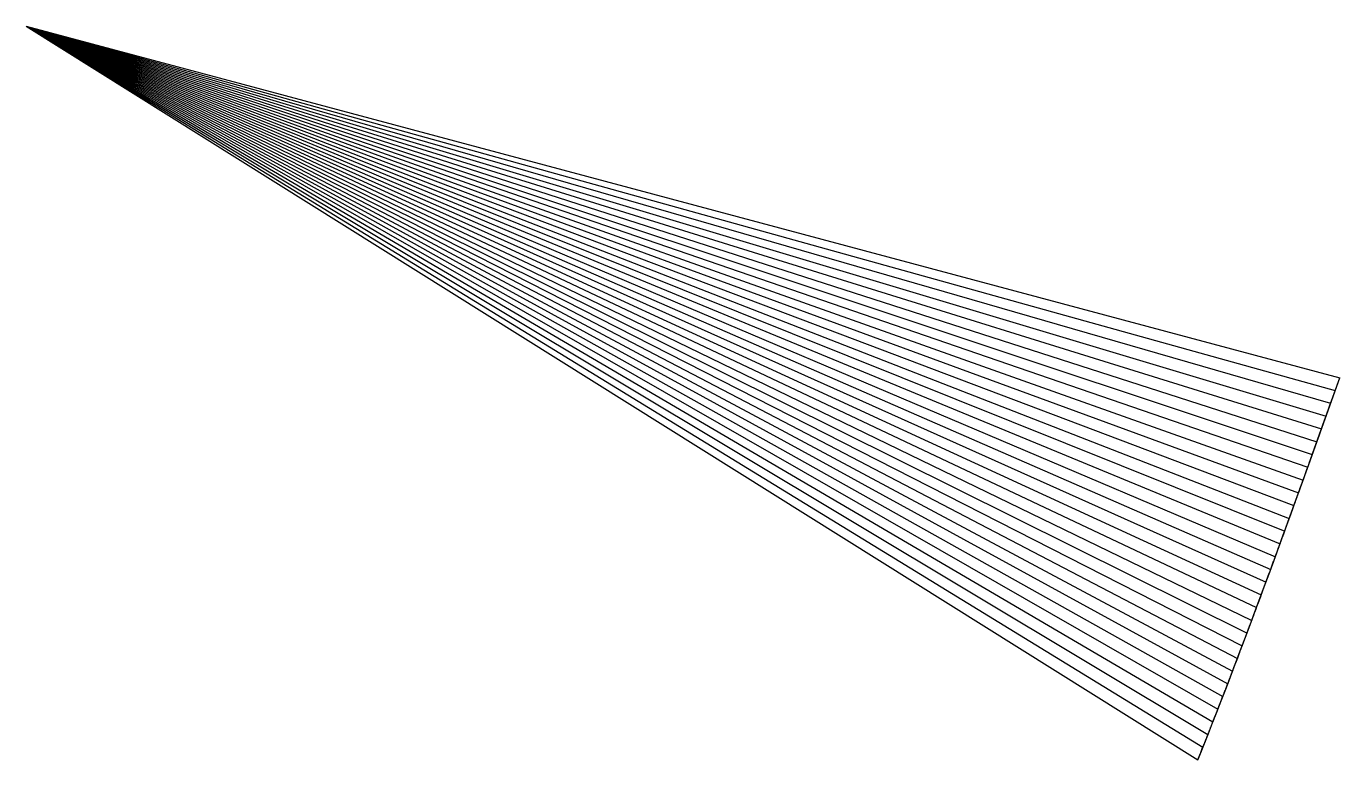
# Model space of a CAD drawing. Extents: x -94 to 1718882, y -67 to 443780.
# Drawn here: x 1718398 to 1718881.7, y 328450.3 to 328720.3 of the extents above; entities that cross this region are included whole.
import ezdxf

# ---------------------------------------------------------------- set-up
doc = ezdxf.new("R2010")
doc.units = 0
doc.layers.add('Level 1', color=7, linetype='Continuous')

msp = doc.modelspace()

# ---------------------------------------------------------------- linework, layer by layer
at = {"layer": 'Level 1'}
for p, q in [((1718398.02, 328720.25), (1718829.51, 328450.29)), ((1718398.02, 328720.25), (1718831.37, 328454.93)), ((1718398.02, 328720.25), (1718833.21, 328459.58)), ((1718398.02, 328720.25), (1718835.05, 328464.23)), ((1718398.02, 328720.25), (1718836.87, 328468.88)), ((1718398.02, 328720.25), (1718838.68, 328473.54)), ((1718398.02, 328720.25), (1718840.48, 328478.21)), ((1718398.02, 328720.25), (1718842.28, 328482.88)), ((1718398.02, 328720.25), (1718844.06, 328487.55)), ((1718398.02, 328720.25), (1718845.83, 328492.22)), ((1718398.02, 328720.25), (1718847.6, 328496.9)), ((1718398.02, 328720.25), (1718849.36, 328501.58)), ((1718398.02, 328720.25), (1718851.11, 328506.26)), ((1718398.02, 328720.25), (1718852.85, 328510.95)), ((1718398.02, 328720.25), (1718854.59, 328515.64)), ((1718398.02, 328720.25), (1718856.32, 328520.33)), ((1718398.02, 328720.25), (1718858.04, 328525.02)), ((1718398.02, 328720.25), (1718859.76, 328529.72)), ((1718398.02, 328720.25), (1718861.47, 328534.42)), ((1718398.02, 328720.25), (1718863.17, 328539.12)), ((1718398.02, 328720.25), (1718864.88, 328543.82)), ((1718398.02, 328720.25), (1718866.58, 328548.52)), ((1718398.02, 328720.25), (1718868.27, 328553.23)), ((1718398.02, 328720.25), (1718869.96, 328557.93)), ((1718398.02, 328720.25), (1718871.65, 328562.64)), ((1718398.02, 328720.25), (1718873.34, 328567.34)), ((1718398.02, 328720.25), (1718875.02, 328572.05)), ((1718398.02, 328720.25), (1718876.7, 328576.76)), ((1718398.02, 328720.25), (1718878.38, 328581.47)), ((1718398.02, 328720.25), (1718880.06, 328586.18)), ((1718398.02, 328720.25), (1718881.74, 328590.89)), ((1718870.35, 328559.01), (1718881.74, 328590.89)), ((1718873.69, 328568.35), (1718881.74, 328590.89)), ((1718876.05, 328574.95), (1718881.74, 328590.89)), ((1718879.2, 328583.76), (1718881.74, 328590.89)), ((1718878.15, 328580.81), (1718879.2, 328583.76)), ((1718876.05, 328574.95), (1718876.66, 328576.63)), ((1718876.66, 328576.63), (1718877.34, 328578.54)), ((1718877.34, 328578.54), (1718878.15, 328580.81)), ((1718873.69, 328568.35), (1718876.05, 328574.95)), ((1718874.54, 328570.73), (1718875.01, 328572.03)), ((1718875.01, 328572.03), (1718875.51, 328573.43)), ((1718875.51, 328573.43), (1718876.05, 328574.95)), ((1718870.35, 328559.01), (1718873.69, 328568.35)), ((1718871.88, 328563.28), (1718873.69, 328568.35)), ((1718872.92, 328566.19), (1718873.3, 328567.25)), ((1718873.3, 328567.25), (1718873.69, 328568.35)), ((1718873.69, 328568.35), (1718874.11, 328569.5)), ((1718874.11, 328569.5), (1718874.54, 328570.73)), ((1718870.35, 328559.01), (1718871.88, 328563.28)), ((1718871.24, 328561.5), (1718871.56, 328562.38)), ((1718871.56, 328562.38), (1718871.88, 328563.28)), ((1718871.88, 328563.28), (1718872.22, 328564.22)), ((1718872.22, 328564.22), (1718872.56, 328565.19)), ((1718872.56, 328565.19), (1718872.92, 328566.19)), ((1718865.6, 328545.82), (1718870.35, 328559.01)), ((1718867.78, 328551.85), (1718870.35, 328559.01)), ((1718869, 328555.25), (1718870.35, 328559.01)), ((1718869.52, 328556.71), (1718869.79, 328557.46)), ((1718869.79, 328557.46), (1718870.07, 328558.23)), ((1718870.07, 328558.23), (1718870.35, 328559.01)), ((1718870.35, 328559.01), (1718870.64, 328559.82)), ((1718870.64, 328559.82), (1718870.94, 328560.65)), ((1718870.94, 328560.65), (1718871.24, 328561.5)), ((1718867.78, 328551.85), (1718869, 328555.25)), ((1718867.78, 328551.85), (1718868.01, 328552.51)), ((1718868.01, 328552.51), (1718868.25, 328553.18)), ((1718868.25, 328553.18), (1718868.5, 328553.85)), ((1718868.5, 328553.85), (1718868.74, 328554.55)), ((1718868.74, 328554.55), (1718869, 328555.25)), ((1718869, 328555.25), (1718869.26, 328555.97)), ((1718869.26, 328555.97), (1718869.52, 328556.71)), ((1718865.6, 328545.82), (1718867.78, 328551.85)), ((1718865.6, 328545.82), (1718866.65, 328548.73)), ((1718866.01, 328546.96), (1718866.22, 328547.54)), ((1718866.22, 328547.54), (1718866.43, 328548.13)), ((1718866.43, 328548.13), (1718866.65, 328548.73)), ((1718866.65, 328548.73), (1718867.78, 328551.85)), ((1718866.65, 328548.73), (1718866.87, 328549.33)), ((1718866.87, 328549.33), (1718867.09, 328549.95)), ((1718867.09, 328549.95), (1718867.31, 328550.57)), ((1718867.31, 328550.57), (1718867.54, 328551.21)), ((1718867.54, 328551.21), (1718867.78, 328551.85)), ((1718861.93, 328535.7), (1718865.6, 328545.82)), ((1718863.68, 328540.51), (1718865.6, 328545.82)), ((1718863.68, 328540.51), (1718864.61, 328543.09)), ((1718864.42, 328542.56), (1718864.61, 328543.09)), ((1718864.61, 328543.09), (1718865.6, 328545.82)), ((1718864.61, 328543.09), (1718864.81, 328543.62)), ((1718864.81, 328543.62), (1718865, 328544.16)), ((1718865, 328544.16), (1718865.2, 328544.71)), ((1718865.2, 328544.71), (1718865.4, 328545.26)), ((1718865.4, 328545.26), (1718865.6, 328545.82)), ((1718865.6, 328545.82), (1718865.8, 328546.39)), ((1718865.8, 328546.39), (1718866.01, 328546.96)), ((1718861.93, 328535.7), (1718863.68, 328540.51)), ((1718861.93, 328535.7), (1718862.79, 328538.05)), ((1718862.61, 328537.57), (1718862.79, 328538.05)), ((1718862.79, 328538.05), (1718863.68, 328540.51)), ((1718862.79, 328538.05), (1718862.96, 328538.53)), ((1718862.96, 328538.53), (1718863.14, 328539.02)), ((1718863.14, 328539.02), (1718863.32, 328539.51)), ((1718863.32, 328539.51), (1718863.5, 328540.01)), ((1718863.5, 328540.01), (1718863.68, 328540.51)), ((1718863.68, 328540.51), (1718863.86, 328541.01)), ((1718863.86, 328541.01), (1718864.05, 328541.52)), ((1718864.05, 328541.52), (1718864.23, 328542.04)), ((1718864.23, 328542.04), (1718864.42, 328542.56)), ((1718858.83, 328527.18), (1718861.93, 328535.7)), ((1718860.33, 328531.29), (1718861.93, 328535.7)), ((1718860.33, 328531.29), (1718861.12, 328533.45)), ((1718860.8, 328532.58), (1718860.96, 328533.01)), ((1718860.96, 328533.01), (1718861.12, 328533.45)), ((1718861.12, 328533.45), (1718861.93, 328535.7)), ((1718861.12, 328533.45), (1718861.28, 328533.9)), ((1718861.28, 328533.9), (1718861.44, 328534.34)), ((1718861.44, 328534.34), (1718861.6, 328534.79)), ((1718861.6, 328534.79), (1718861.77, 328535.25)), ((1718861.77, 328535.25), (1718861.93, 328535.7)), ((1718861.93, 328535.7), (1718862.1, 328536.16)), ((1718862.1, 328536.16), (1718862.27, 328536.63)), ((1718862.27, 328536.63), (1718862.44, 328537.1)), ((1718862.44, 328537.1), (1718862.61, 328537.57)), ((1718858.83, 328527.18), (1718860.33, 328531.29)), ((1718858.83, 328527.18), (1718859.57, 328529.2)), ((1718859.12, 328527.98), (1718859.27, 328528.39)), ((1718859.27, 328528.39), (1718859.42, 328528.79)), ((1718859.42, 328528.79), (1718859.57, 328529.2)), ((1718859.57, 328529.2), (1718860.33, 328531.29)), ((1718859.57, 328529.2), (1718859.72, 328529.61)), ((1718859.72, 328529.61), (1718859.87, 328530.03)), ((1718859.87, 328530.03), (1718860.02, 328530.45)), ((1718860.02, 328530.45), (1718860.17, 328530.87)), ((1718860.17, 328530.87), (1718860.33, 328531.29)), ((1718860.33, 328531.29), (1718860.48, 328531.72)), ((1718860.48, 328531.72), (1718860.64, 328532.15)), ((1718860.64, 328532.15), (1718860.8, 328532.58)), ((1718856.08, 328519.68), (1718858.83, 328527.18)), ((1718856.08, 328519.68), (1718857.42, 328523.33)), ((1718856.74, 328521.48), (1718857.42, 328523.33)), ((1718857.28, 328522.95), (1718857.42, 328523.33)), ((1718857.42, 328523.33), (1718858.83, 328527.18)), ((1718857.42, 328523.33), (1718858.11, 328525.23)), ((1718857.42, 328523.33), (1718857.55, 328523.7)), ((1718857.55, 328523.7), (1718857.69, 328524.08)), ((1718857.69, 328524.08), (1718857.83, 328524.46)), ((1718857.83, 328524.46), (1718857.97, 328524.84)), ((1718857.97, 328524.84), (1718858.11, 328525.23)), ((1718858.11, 328525.23), (1718858.83, 328527.18)), ((1718858.11, 328525.23), (1718858.25, 328525.61)), ((1718858.25, 328525.61), (1718858.4, 328526)), ((1718858.4, 328526), (1718858.54, 328526.39)), ((1718858.54, 328526.39), (1718858.68, 328526.79)), ((1718858.68, 328526.79), (1718858.83, 328527.18)), ((1718858.83, 328527.18), (1718858.97, 328527.58)), ((1718858.97, 328527.58), (1718859.12, 328527.98)), ((1718853.57, 328512.9), (1718856.08, 328519.68)), ((1718854.8, 328516.21), (1718856.08, 328519.68)), ((1718855.43, 328517.93), (1718856.08, 328519.68)), ((1718855.56, 328518.27), (1718855.69, 328518.62)), ((1718855.69, 328518.62), (1718855.82, 328518.97)), ((1718855.82, 328518.97), (1718855.95, 328519.33)), ((1718855.95, 328519.33), (1718856.08, 328519.68)), ((1718856.08, 328519.68), (1718856.74, 328521.48)), ((1718856.08, 328519.68), (1718856.21, 328520.04)), ((1718856.21, 328520.04), (1718856.34, 328520.39)), ((1718856.34, 328520.39), (1718856.47, 328520.75)), ((1718856.47, 328520.75), (1718856.6, 328521.11)), ((1718856.6, 328521.11), (1718856.74, 328521.48)), ((1718856.74, 328521.48), (1718856.87, 328521.84)), ((1718856.87, 328521.84), (1718857.01, 328522.21)), ((1718857.01, 328522.21), (1718857.14, 328522.58)), ((1718857.14, 328522.58), (1718857.28, 328522.95)), ((1718853.57, 328512.9), (1718854.8, 328516.21)), ((1718853.57, 328512.9), (1718854.18, 328514.54)), ((1718853.81, 328513.55), (1718853.94, 328513.88)), ((1718853.94, 328513.88), (1718854.06, 328514.21)), ((1718854.06, 328514.21), (1718854.18, 328514.54)), ((1718854.18, 328514.54), (1718854.8, 328516.21)), ((1718854.18, 328514.54), (1718854.3, 328514.87)), ((1718854.3, 328514.87), (1718854.43, 328515.2)), ((1718854.43, 328515.2), (1718854.55, 328515.54)), ((1718854.55, 328515.54), (1718854.67, 328515.88)), ((1718854.67, 328515.88), (1718854.8, 328516.21)), ((1718854.8, 328516.21), (1718855.43, 328517.93)), ((1718854.8, 328516.21), (1718854.92, 328516.55)), ((1718854.92, 328516.55), (1718855.05, 328516.89)), ((1718855.05, 328516.89), (1718855.18, 328517.24)), ((1718855.18, 328517.24), (1718855.3, 328517.58)), ((1718855.3, 328517.58), (1718855.43, 328517.93)), ((1718855.43, 328517.93), (1718855.56, 328518.27)), ((1718851.26, 328506.67), (1718853.57, 328512.9)), ((1718851.26, 328506.67), (1718852.4, 328509.73)), ((1718851.82, 328508.19), (1718852.4, 328509.73)), ((1718851.94, 328508.49), (1718852.05, 328508.8)), ((1718852.05, 328508.8), (1718852.17, 328509.11)), ((1718852.17, 328509.11), (1718852.28, 328509.42)), ((1718852.28, 328509.42), (1718852.4, 328509.73)), ((1718852.4, 328509.73), (1718853.57, 328512.9)), ((1718852.4, 328509.73), (1718852.98, 328511.3)), ((1718852.4, 328509.73), (1718852.51, 328510.04)), ((1718852.51, 328510.04), (1718852.63, 328510.35)), ((1718852.63, 328510.35), (1718852.75, 328510.67)), ((1718852.75, 328510.67), (1718852.86, 328510.98)), ((1718852.86, 328510.98), (1718852.98, 328511.3)), ((1718852.98, 328511.3), (1718853.57, 328512.9)), ((1718852.98, 328511.3), (1718853.1, 328511.62)), ((1718853.1, 328511.62), (1718853.22, 328511.94)), ((1718853.22, 328511.94), (1718853.33, 328512.26)), ((1718853.33, 328512.26), (1718853.45, 328512.58)), ((1718853.45, 328512.58), (1718853.57, 328512.9)), ((1718853.57, 328512.9), (1718853.69, 328513.23)), ((1718853.69, 328513.23), (1718853.81, 328513.55)), ((1718849.1, 328500.88), (1718851.26, 328506.67)), ((1718850.16, 328503.73), (1718851.26, 328506.67)), ((1718850.16, 328503.73), (1718850.71, 328505.19)), ((1718850.16, 328503.73), (1718850.27, 328504.02)), ((1718850.27, 328504.02), (1718850.38, 328504.31)), ((1718850.38, 328504.31), (1718850.49, 328504.6)), ((1718850.49, 328504.6), (1718850.6, 328504.89)), ((1718850.6, 328504.89), (1718850.71, 328505.19)), ((1718850.71, 328505.19), (1718851.26, 328506.67)), ((1718850.71, 328505.19), (1718850.82, 328505.48)), ((1718850.82, 328505.48), (1718850.93, 328505.78)), ((1718850.93, 328505.78), (1718851.04, 328506.08)), ((1718851.04, 328506.08), (1718851.15, 328506.37)), ((1718851.15, 328506.37), (1718851.26, 328506.67)), ((1718851.26, 328506.67), (1718851.82, 328508.19)), ((1718851.26, 328506.67), (1718851.37, 328506.97)), ((1718851.37, 328506.97), (1718851.48, 328507.28)), ((1718851.48, 328507.28), (1718851.6, 328507.58)), ((1718851.6, 328507.58), (1718851.71, 328507.88)), ((1718851.71, 328507.88), (1718851.82, 328508.19)), ((1718851.82, 328508.19), (1718851.94, 328508.49)), ((1718847.05, 328495.44), (1718849.1, 328500.88)), ((1718848.06, 328498.12), (1718849.1, 328500.88)), ((1718848.06, 328498.12), (1718848.57, 328499.49)), ((1718848.37, 328498.94), (1718848.47, 328499.22)), ((1718848.47, 328499.22), (1718848.57, 328499.49)), ((1718848.57, 328499.49), (1718849.1, 328500.88)), ((1718848.57, 328499.49), (1718848.68, 328499.77)), ((1718848.68, 328499.77), (1718848.78, 328500.04)), ((1718848.78, 328500.04), (1718848.89, 328500.32)), ((1718848.89, 328500.32), (1718848.99, 328500.6)), ((1718848.99, 328500.6), (1718849.1, 328500.88)), ((1718849.1, 328500.88), (1718850.16, 328503.73)), ((1718849.1, 328500.88), (1718849.63, 328502.29)), ((1718849.1, 328500.88), (1718849.2, 328501.16)), ((1718849.2, 328501.16), (1718849.31, 328501.44)), ((1718849.31, 328501.44), (1718849.41, 328501.73)), ((1718849.41, 328501.73), (1718849.52, 328502.01)), ((1718849.52, 328502.01), (1718849.63, 328502.29)), ((1718849.63, 328502.29), (1718850.16, 328503.73)), ((1718849.63, 328502.29), (1718849.73, 328502.58)), ((1718849.73, 328502.58), (1718849.84, 328502.86)), ((1718849.84, 328502.86), (1718849.95, 328503.15)), ((1718849.95, 328503.15), (1718850.05, 328503.44)), ((1718850.05, 328503.44), (1718850.16, 328503.73)), ((1718845.11, 328490.31), (1718847.05, 328495.44)), ((1718846.07, 328492.84), (1718847.05, 328495.44)), ((1718846.56, 328494.13), (1718847.05, 328495.44)), ((1718846.56, 328494.13), (1718846.66, 328494.39)), ((1718846.66, 328494.39), (1718846.75, 328494.66)), ((1718846.75, 328494.66), (1718846.85, 328494.92)), ((1718846.85, 328494.92), (1718846.95, 328495.18)), ((1718846.95, 328495.18), (1718847.05, 328495.44)), ((1718847.05, 328495.44), (1718848.06, 328498.12)), ((1718847.05, 328495.44), (1718847.55, 328496.77)), ((1718847.05, 328495.44), (1718847.15, 328495.71)), ((1718847.15, 328495.71), (1718847.25, 328495.97)), ((1718847.25, 328495.97), (1718847.35, 328496.24)), ((1718847.35, 328496.24), (1718847.45, 328496.51)), ((1718847.45, 328496.51), (1718847.55, 328496.77)), ((1718847.55, 328496.77), (1718848.06, 328498.12)), ((1718847.55, 328496.77), (1718847.65, 328497.04)), ((1718847.65, 328497.04), (1718847.76, 328497.31)), ((1718847.76, 328497.31), (1718847.86, 328497.58)), ((1718847.86, 328497.58), (1718847.96, 328497.85)), ((1718847.96, 328497.85), (1718848.06, 328498.12)), ((1718848.06, 328498.12), (1718848.16, 328498.39)), ((1718848.16, 328498.39), (1718848.27, 328498.67)), ((1718848.27, 328498.67), (1718848.37, 328498.94)), ((1718843.25, 328485.42), (1718845.11, 328490.31)), ((1718844.17, 328487.84), (1718845.11, 328490.31)), ((1718844.64, 328489.06), (1718845.11, 328490.31)), ((1718844.73, 328489.31), (1718844.83, 328489.56)), ((1718844.83, 328489.56), (1718844.92, 328489.81)), ((1718844.92, 328489.81), (1718845.01, 328490.06)), ((1718845.01, 328490.06), (1718845.11, 328490.31)), ((1718845.11, 328490.31), (1718846.07, 328492.84)), ((1718845.11, 328490.31), (1718845.59, 328491.57)), ((1718845.11, 328490.31), (1718845.2, 328490.56)), ((1718845.2, 328490.56), (1718845.3, 328490.81)), ((1718845.3, 328490.81), (1718845.39, 328491.06)), ((1718845.39, 328491.06), (1718845.49, 328491.31)), ((1718845.49, 328491.31), (1718845.59, 328491.57)), ((1718845.59, 328491.57), (1718846.07, 328492.84)), ((1718845.59, 328491.57), (1718845.68, 328491.82)), ((1718845.68, 328491.82), (1718845.78, 328492.07)), ((1718845.78, 328492.07), (1718845.88, 328492.33)), ((1718845.88, 328492.33), (1718845.97, 328492.58)), ((1718845.97, 328492.58), (1718846.07, 328492.84)), ((1718846.07, 328492.84), (1718846.56, 328494.13)), ((1718846.07, 328492.84), (1718846.17, 328493.1)), ((1718846.17, 328493.1), (1718846.26, 328493.36)), ((1718846.26, 328493.36), (1718846.36, 328493.61)), ((1718846.36, 328493.61), (1718846.46, 328493.87)), ((1718846.46, 328493.87), (1718846.56, 328494.13)), ((1718841.47, 328480.76), (1718843.25, 328485.42)), ((1718842.35, 328483.07), (1718843.25, 328485.42)), ((1718842.8, 328484.24), (1718843.25, 328485.42)), ((1718842.89, 328484.47), (1718842.98, 328484.71)), ((1718842.98, 328484.71), (1718843.07, 328484.95)), ((1718843.07, 328484.95), (1718843.16, 328485.19)), ((1718843.16, 328485.19), (1718843.25, 328485.42)), ((1718843.25, 328485.42), (1718844.17, 328487.84)), ((1718843.25, 328485.42), (1718843.71, 328486.62)), ((1718843.25, 328485.42), (1718843.34, 328485.66)), ((1718843.34, 328485.66), (1718843.43, 328485.9)), ((1718843.43, 328485.9), (1718843.52, 328486.14)), ((1718843.52, 328486.14), (1718843.62, 328486.38)), ((1718843.62, 328486.38), (1718843.71, 328486.62)), ((1718843.71, 328486.62), (1718844.17, 328487.84)), ((1718843.71, 328486.62), (1718843.8, 328486.86)), ((1718843.8, 328486.86), (1718843.89, 328487.11)), ((1718843.89, 328487.11), (1718843.98, 328487.35)), ((1718843.98, 328487.35), (1718844.08, 328487.59)), ((1718844.08, 328487.59), (1718844.17, 328487.84)), ((1718844.17, 328487.84), (1718844.64, 328489.06)), ((1718844.17, 328487.84), (1718844.26, 328488.08)), ((1718844.26, 328488.08), (1718844.36, 328488.32)), ((1718844.36, 328488.32), (1718844.45, 328488.57)), ((1718844.45, 328488.57), (1718844.54, 328488.82)), ((1718844.54, 328488.82), (1718844.64, 328489.06)), ((1718844.64, 328489.06), (1718844.73, 328489.31)), ((1718839.74, 328476.29), (1718841.47, 328480.76)), ((1718840.6, 328478.5), (1718841.47, 328480.76)), ((1718841.03, 328479.63), (1718841.47, 328480.76)), ((1718841.03, 328479.63), (1718841.12, 328479.85)), ((1718841.12, 328479.85), (1718841.2, 328480.08)), ((1718841.2, 328480.08), (1718841.29, 328480.31)), ((1718841.29, 328480.31), (1718841.38, 328480.53)), ((1718841.38, 328480.53), (1718841.47, 328480.76)), ((1718841.47, 328480.76), (1718842.35, 328483.07)), ((1718841.47, 328480.76), (1718841.91, 328481.91)), ((1718841.47, 328480.76), (1718841.55, 328480.99)), ((1718841.55, 328480.99), (1718841.64, 328481.22)), ((1718841.64, 328481.22), (1718841.73, 328481.45)), ((1718841.73, 328481.45), (1718841.82, 328481.68)), ((1718841.82, 328481.68), (1718841.91, 328481.91)), ((1718841.91, 328481.91), (1718842.35, 328483.07)), ((1718841.91, 328481.91), (1718841.99, 328482.14)), ((1718841.99, 328482.14), (1718842.08, 328482.37)), ((1718842.08, 328482.37), (1718842.17, 328482.6)), ((1718842.17, 328482.6), (1718842.26, 328482.83)), ((1718842.26, 328482.83), (1718842.35, 328483.07)), ((1718842.35, 328483.07), (1718842.8, 328484.24)), ((1718842.35, 328483.07), (1718842.44, 328483.3)), ((1718842.44, 328483.3), (1718842.53, 328483.53)), ((1718842.53, 328483.53), (1718842.62, 328483.77)), ((1718842.62, 328483.77), (1718842.71, 328484)), ((1718842.71, 328484), (1718842.8, 328484.24)), ((1718842.8, 328484.24), (1718842.89, 328484.47)), ((1718838.08, 328472), (1718839.74, 328476.29)), ((1718838.91, 328474.12), (1718839.74, 328476.29)), ((1718838.91, 328474.12), (1718839.32, 328475.2)), ((1718839.16, 328474.77), (1718839.24, 328474.99)), ((1718839.24, 328474.99), (1718839.32, 328475.2)), ((1718839.32, 328475.2), (1718839.74, 328476.29)), ((1718839.32, 328475.2), (1718839.41, 328475.42)), ((1718839.41, 328475.42), (1718839.49, 328475.64)), ((1718839.49, 328475.64), (1718839.58, 328475.86)), ((1718839.58, 328475.86), (1718839.66, 328476.07)), ((1718839.66, 328476.07), (1718839.74, 328476.29)), ((1718839.74, 328476.29), (1718840.6, 328478.5)), ((1718839.74, 328476.29), (1718840.17, 328477.39)), ((1718839.74, 328476.29), (1718839.83, 328476.51)), ((1718839.83, 328476.51), (1718839.91, 328476.73)), ((1718839.91, 328476.73), (1718840, 328476.95)), ((1718840, 328476.95), (1718840.08, 328477.17)), ((1718840.08, 328477.17), (1718840.17, 328477.39)), ((1718840.17, 328477.39), (1718840.6, 328478.5)), ((1718840.17, 328477.39), (1718840.26, 328477.61)), ((1718840.26, 328477.61), (1718840.34, 328477.84)), ((1718840.34, 328477.84), (1718840.43, 328478.06)), ((1718840.43, 328478.06), (1718840.51, 328478.28)), ((1718840.51, 328478.28), (1718840.6, 328478.5)), ((1718840.6, 328478.5), (1718841.03, 328479.63)), ((1718840.6, 328478.5), (1718840.68, 328478.73)), ((1718840.68, 328478.73), (1718840.77, 328478.95)), ((1718840.77, 328478.95), (1718840.86, 328479.18)), ((1718840.86, 328479.18), (1718840.94, 328479.4)), ((1718840.94, 328479.4), (1718841.03, 328479.63)), ((1718836.47, 328467.85), (1718838.08, 328472)), ((1718837.27, 328469.91), (1718838.08, 328472)), ((1718837.27, 328469.91), (1718837.67, 328470.95)), ((1718837.27, 328469.91), (1718837.35, 328470.11)), ((1718837.35, 328470.11), (1718837.43, 328470.32)), ((1718837.43, 328470.32), (1718837.51, 328470.53)), ((1718837.51, 328470.53), (1718837.59, 328470.74)), ((1718837.59, 328470.74), (1718837.67, 328470.95)), ((1718837.67, 328470.95), (1718838.08, 328472)), ((1718837.67, 328470.95), (1718837.75, 328471.16)), ((1718837.75, 328471.16), (1718837.84, 328471.37)), ((1718837.84, 328471.37), (1718837.92, 328471.58)), ((1718837.92, 328471.58), (1718838, 328471.79)), ((1718838, 328471.79), (1718838.08, 328472)), ((1718838.08, 328472), (1718838.91, 328474.12)), ((1718838.08, 328472), (1718838.49, 328473.06)), ((1718838.08, 328472), (1718838.16, 328472.21)), ((1718838.16, 328472.21), (1718838.24, 328472.42)), ((1718838.24, 328472.42), (1718838.33, 328472.63)), ((1718838.33, 328472.63), (1718838.41, 328472.84)), ((1718838.41, 328472.84), (1718838.49, 328473.06)), ((1718838.49, 328473.06), (1718838.91, 328474.12)), ((1718838.49, 328473.06), (1718838.57, 328473.27)), ((1718838.57, 328473.27), (1718838.66, 328473.48)), ((1718838.66, 328473.48), (1718838.74, 328473.7)), ((1718838.74, 328473.7), (1718838.82, 328473.91)), ((1718838.82, 328473.91), (1718838.91, 328474.12)), ((1718838.91, 328474.12), (1718838.99, 328474.34)), ((1718838.99, 328474.34), (1718839.07, 328474.55)), ((1718839.07, 328474.55), (1718839.16, 328474.77)), ((1718834.9, 328463.85), (1718836.47, 328467.85)), ((1718834.9, 328463.85), (1718835.68, 328465.84)), ((1718835.29, 328464.84), (1718835.68, 328465.84)), ((1718835.36, 328465.04), (1718835.44, 328465.24)), ((1718835.44, 328465.24), (1718835.52, 328465.44)), ((1718835.52, 328465.44), (1718835.6, 328465.64)), ((1718835.6, 328465.64), (1718835.68, 328465.84)), ((1718835.68, 328465.84), (1718836.47, 328467.85)), ((1718835.68, 328465.84), (1718836.07, 328466.84)), ((1718835.68, 328465.84), (1718835.75, 328466.04)), ((1718835.75, 328466.04), (1718835.83, 328466.24)), ((1718835.83, 328466.24), (1718835.91, 328466.44)), ((1718835.91, 328466.44), (1718835.99, 328466.64)), ((1718835.99, 328466.64), (1718836.07, 328466.84)), ((1718836.07, 328466.84), (1718836.47, 328467.85)), ((1718836.07, 328466.84), (1718836.15, 328467.04)), ((1718836.15, 328467.04), (1718836.23, 328467.25)), ((1718836.23, 328467.25), (1718836.31, 328467.45)), ((1718836.31, 328467.45), (1718836.39, 328467.65)), ((1718836.39, 328467.65), (1718836.47, 328467.85)), ((1718836.47, 328467.85), (1718837.27, 328469.91)), ((1718836.47, 328467.85), (1718836.87, 328468.88)), ((1718836.47, 328467.85), (1718836.55, 328468.06)), ((1718836.55, 328468.06), (1718836.63, 328468.26)), ((1718836.63, 328468.26), (1718836.71, 328468.47)), ((1718836.71, 328468.47), (1718836.79, 328468.67)), ((1718836.79, 328468.67), (1718836.87, 328468.88)), ((1718836.87, 328468.88), (1718837.27, 328469.91)), ((1718836.87, 328468.88), (1718836.95, 328469.08)), ((1718836.95, 328469.08), (1718837.03, 328469.29)), ((1718837.03, 328469.29), (1718837.11, 328469.49)), ((1718837.11, 328469.49), (1718837.19, 328469.7)), ((1718837.19, 328469.7), (1718837.27, 328469.91)), ((1718833.37, 328459.97), (1718834.9, 328463.85)), ((1718833.37, 328459.97), (1718834.13, 328461.9)), ((1718833.37, 328459.97), (1718833.75, 328460.93)), ((1718833.44, 328460.17), (1718833.52, 328460.36)), ((1718833.52, 328460.36), (1718833.6, 328460.55)), ((1718833.6, 328460.55), (1718833.67, 328460.74)), ((1718833.67, 328460.74), (1718833.75, 328460.93)), ((1718833.75, 328460.93), (1718834.13, 328461.9)), ((1718833.75, 328460.93), (1718833.82, 328461.12)), ((1718833.82, 328461.12), (1718833.9, 328461.32)), ((1718833.9, 328461.32), (1718833.98, 328461.51)), ((1718833.98, 328461.51), (1718834.05, 328461.7)), ((1718834.05, 328461.7), (1718834.13, 328461.9)), ((1718834.13, 328461.9), (1718834.9, 328463.85)), ((1718834.13, 328461.9), (1718834.51, 328462.87)), ((1718834.13, 328461.9), (1718834.2, 328462.09)), ((1718834.2, 328462.09), (1718834.28, 328462.29)), ((1718834.28, 328462.29), (1718834.36, 328462.48)), ((1718834.36, 328462.48), (1718834.43, 328462.68)), ((1718834.43, 328462.68), (1718834.51, 328462.87)), ((1718834.51, 328462.87), (1718834.9, 328463.85)), ((1718834.51, 328462.87), (1718834.59, 328463.07)), ((1718834.59, 328463.07), (1718834.67, 328463.26)), ((1718834.67, 328463.26), (1718834.74, 328463.46)), ((1718834.74, 328463.46), (1718834.82, 328463.65)), ((1718834.82, 328463.65), (1718834.9, 328463.85)), ((1718834.9, 328463.85), (1718835.29, 328464.84)), ((1718834.9, 328463.85), (1718834.97, 328464.05)), ((1718834.97, 328464.05), (1718835.05, 328464.25)), ((1718835.05, 328464.25), (1718835.13, 328464.44)), ((1718835.13, 328464.44), (1718835.21, 328464.64)), ((1718835.21, 328464.64), (1718835.29, 328464.84)), ((1718835.29, 328464.84), (1718835.36, 328465.04)), ((1718830.42, 328452.56), (1718831.88, 328456.21)), ((1718831.14, 328454.37), (1718831.88, 328456.21)), ((1718831.51, 328455.29), (1718831.88, 328456.21)), ((1718831.58, 328455.47), (1718831.66, 328455.66)), ((1718831.66, 328455.66), (1718831.73, 328455.84)), ((1718831.73, 328455.84), (1718831.8, 328456.03)), ((1718831.8, 328456.03), (1718831.88, 328456.21)), ((1718831.88, 328456.21), (1718833.37, 328459.97)), ((1718831.88, 328456.21), (1718832.62, 328458.08)), ((1718831.88, 328456.21), (1718832.25, 328457.14)), ((1718831.88, 328456.21), (1718831.95, 328456.4)), ((1718831.95, 328456.4), (1718832.02, 328456.58)), ((1718832.02, 328456.58), (1718832.1, 328456.77)), ((1718832.1, 328456.77), (1718832.17, 328456.96)), ((1718832.17, 328456.96), (1718832.25, 328457.14)), ((1718832.25, 328457.14), (1718832.62, 328458.08)), ((1718832.25, 328457.14), (1718832.32, 328457.33)), ((1718832.32, 328457.33), (1718832.39, 328457.52)), ((1718832.39, 328457.52), (1718832.47, 328457.7)), ((1718832.47, 328457.7), (1718832.54, 328457.89)), ((1718832.54, 328457.89), (1718832.62, 328458.08)), ((1718832.62, 328458.08), (1718833.37, 328459.97)), ((1718832.62, 328458.08), (1718832.99, 328459.02)), ((1718832.62, 328458.08), (1718832.69, 328458.27)), ((1718832.69, 328458.27), (1718832.77, 328458.46)), ((1718832.77, 328458.46), (1718832.84, 328458.65)), ((1718832.84, 328458.65), (1718832.92, 328458.83)), ((1718832.92, 328458.83), (1718832.99, 328459.02)), ((1718832.99, 328459.02), (1718833.37, 328459.97)), ((1718832.99, 328459.02), (1718833.07, 328459.21)), ((1718833.07, 328459.21), (1718833.14, 328459.4)), ((1718833.14, 328459.4), (1718833.22, 328459.59)), ((1718833.22, 328459.59), (1718833.29, 328459.78)), ((1718833.29, 328459.78), (1718833.37, 328459.97)), ((1718833.37, 328459.97), (1718833.44, 328460.17)), ((1718829.51, 328450.29), (1718830.42, 328452.56)), ((1718829.51, 328450.29), (1718829.7, 328450.77)), ((1718829.63, 328450.59), (1718829.7, 328450.77)), ((1718829.7, 328450.77), (1718830.42, 328452.56)), ((1718829.7, 328450.77), (1718830.06, 328451.66)), ((1718829.7, 328450.77), (1718829.77, 328450.95)), ((1718829.77, 328450.95), (1718829.84, 328451.12)), ((1718829.84, 328451.12), (1718829.91, 328451.3)), ((1718829.91, 328451.3), (1718829.99, 328451.48)), ((1718829.99, 328451.48), (1718830.06, 328451.66)), ((1718830.06, 328451.66), (1718830.42, 328452.56)), ((1718830.06, 328451.66), (1718830.13, 328451.84)), ((1718830.13, 328451.84), (1718830.2, 328452.02)), ((1718830.2, 328452.02), (1718830.27, 328452.2)), ((1718830.27, 328452.2), (1718830.35, 328452.38)), ((1718830.35, 328452.38), (1718830.42, 328452.56)), ((1718830.42, 328452.56), (1718831.14, 328454.37)), ((1718830.42, 328452.56), (1718830.78, 328453.46)), ((1718830.42, 328452.56), (1718830.49, 328452.74)), ((1718830.49, 328452.74), (1718830.56, 328452.92)), ((1718830.56, 328452.92), (1718830.63, 328453.1)), ((1718830.63, 328453.1), (1718830.71, 328453.28)), ((1718830.71, 328453.28), (1718830.78, 328453.46)), ((1718830.78, 328453.46), (1718831.14, 328454.37)), ((1718830.78, 328453.46), (1718830.85, 328453.64)), ((1718830.85, 328453.64), (1718830.92, 328453.83)), ((1718830.92, 328453.83), (1718831, 328454.01)), ((1718831, 328454.01), (1718831.07, 328454.19)), ((1718831.07, 328454.19), (1718831.14, 328454.37)), ((1718831.14, 328454.37), (1718831.51, 328455.29)), ((1718831.14, 328454.37), (1718831.22, 328454.56)), ((1718831.22, 328454.56), (1718831.29, 328454.74)), ((1718831.29, 328454.74), (1718831.36, 328454.92)), ((1718831.36, 328454.92), (1718831.44, 328455.11)), ((1718831.44, 328455.11), (1718831.51, 328455.29)), ((1718831.51, 328455.29), (1718831.58, 328455.47)), ((1718829.51, 328450.29), (1718829.56, 328450.41)), ((1718829.56, 328450.41), (1718829.63, 328450.59))]:
    msp.add_line(p, q, dxfattribs=at)

doc.saveas('drawing.dxf')
